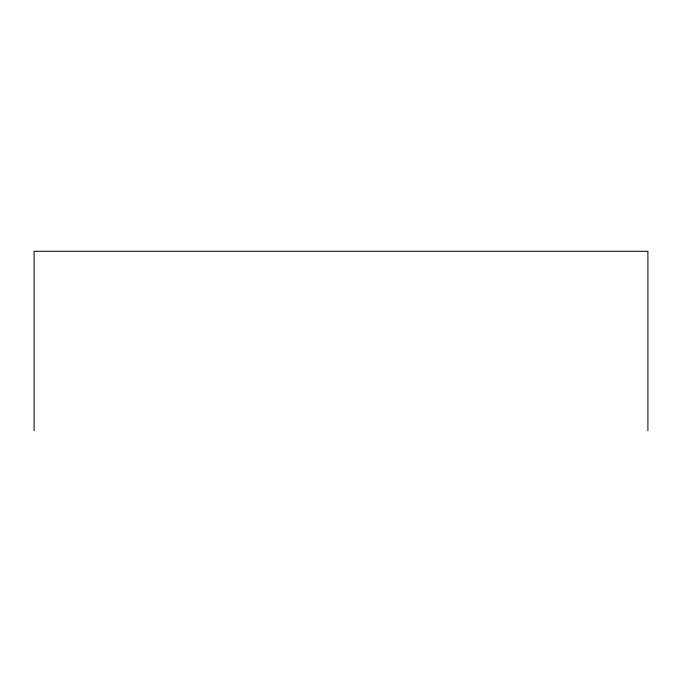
<?xml version="1.0" encoding="UTF-8"?>
<svg xmlns="http://www.w3.org/2000/svg" width="682" height="682" viewBox="0 0 682 682"><rect width="100%" height="100%" fill="white"/><g stroke="black" fill="none" stroke-linecap="round" stroke-linejoin="round"><path stroke-width="1.02" d="M647.9 430.717L647.9 251.283L34.1 251.283L34.1 430.717"/></g></svg>
